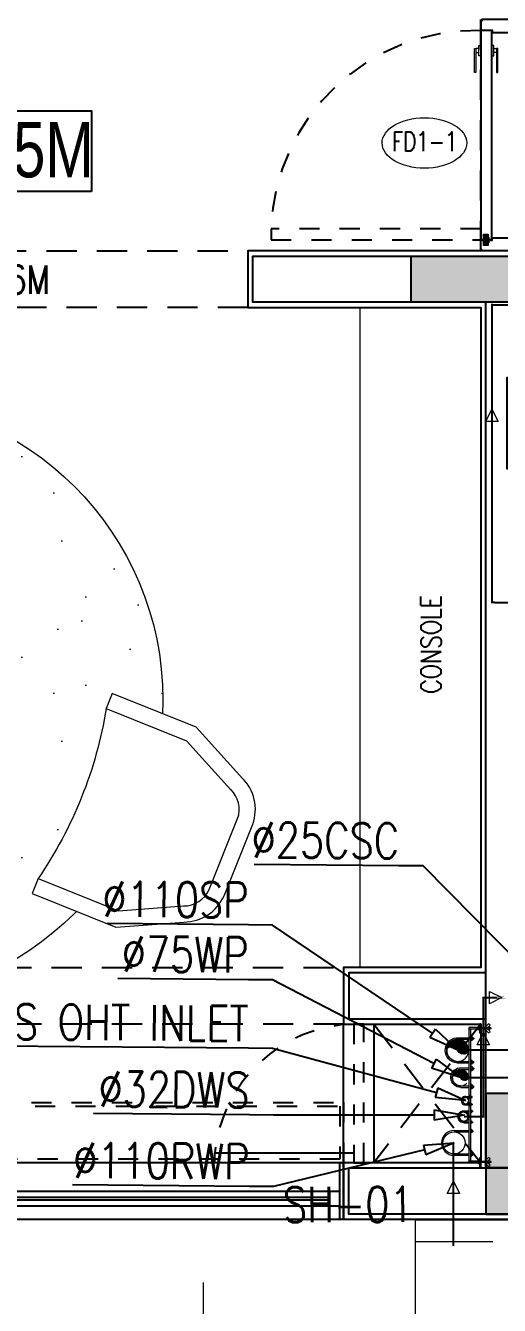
# Model space of a CAD drawing. Header units: metres. Extents: x 42 to 199, y -121 to 268.
# Drawn here: x 90.35 to 92.7, y 30.41 to 36.77 of the extents above; entities that cross this region are included whole.
import ezdxf
from ezdxf import colors
from ezdxf.entities.mleader import LeaderData, LeaderLine
from ezdxf.enums import TextEntityAlignment as Align
from ezdxf.math import Vec2, Vec3

# ---------------------------------------------------------------- set-up
doc = ezdxf.new("R2010")
doc.units = ezdxf.units.M
doc.header["$LTSCALE"] = 0.3
for name, pattern in [('ACAD_ISO04W100', [30, 24, -3, 0, -3]), ('CENTER', [2, 1.25, -0.25, 0.25, -0.25]), ('CONTINOUS', [0]), ('DASHED', [0.75, 0.5, -0.25]), ('HIDDEN', [0.375, 0.25, -0.125])]:
    doc.linetypes.add(name, pattern=pattern)
doc.layers.get('0').update_dxf_attribs({"color": 8})
for name, color, linetype in [('A-Anno-Symb 1', 8, 'Continuous'), ('A-Cols', 8, 'Continuous'), ('A-DWV', 8, 'Continuous'), ('A-ELEVATION 3', 8, 'Continuous'), ('A-Glass', 8, 'Continuous'), ('A-Hidden-Above', 8, 'HIDDEN'), ('A-Pelmet', 8, 'CENTER'), ('A-TEXT ARCHITECURAL', 8, 'Continuous'), ('A-Wall-Full', 8, 'Continuous'), ('A-Wall-Plst', 8, 'Continuous'), ('AGI-RWP', 4, 'Continuous')]:
    doc.layers.add(name, color=color, linetype=linetype)
for name, color, linetype, lineweight in [('A-DOOR TAGS', 8, 'Continuous', 9), ('A-Furniture', 8, 'Continuous', 0), ('AGI- TEXT', 7, 'Continuous', 0), ('AGI-EX RAIN WATER', 4, 'Continuous', 0), ('AGI-HOT WATER PIPE', 1, 'Continuous', 0), ('AGI-PHE-BV', 4, 'Continuous', 0), ('AGI-PHE-SWP', 6, 'Continuous', 0), ('AGI-PHE-WP', 5, 'ACAD_ISO04W100', 0), ('AGI-UG TO RO PLANTER', 11, 'Continuous', 0), ('DA HOUSE ARCH LAYOUT', 8, 'Continuous', 9), ('ELEVATION 3', 8, 'Continuous', 13), ('PHE - DWS', 3, 'DASHED', 0), ('PHE CLAMP', 7, 'Continuous', 0), ('PHE-BWS', 3, 'Continuous', 0), ('PHE-CLAMP', 7, 'Continuous', 0), ('PHE-RWP', 4, 'HIDDEN', 0)]:
    doc.layers.add(name, color=color, linetype=linetype, lineweight=lineweight)
doc.styles.add('ROMANS', font='romans.shx', dxfattribs={"width": 0.8, "height": 0.5})
doc.styles.add('RomanS-Narrow', font='romans.shx', dxfattribs={"width": 0.75})
doc.styles.get("Standard").update_dxf_attribs({"font": 'arial.ttf'})
doc.styles.add('T225', font='romans.shx', dxfattribs={"width": 0.8, "height": 0.25})
doc.dimstyles.get("Standard").update_dxf_attribs({"dimtxt": 0.3, "dimasz": 0.25, "dimexe": 0.18, "dimexo": 0.0625, "dimgap": 0.09, "dimtad": 0, "dimtih": 1, "dimtoh": 1, "dimzin": 0, "dimdsep": 46, "dimtxsty": 'Standard', "dimblk": 'ARCHTICK', "dimcen": 0.09, "dimclrd": 256, "dimclre": 256, "dimclrt": 256, "dimadec": 0, "dimazin": 0, "dimtfac": 1, "dimtofl": 0, "dimtmove": 0, "dimatfit": 3, "dimfxl": 1, "dimtolj": 1, "dimtzin": 0, "dimlwd": -1, "dimlwe": -1, "dimarcsym": 0})

# ---------------------------------------------------------------- blocks, each defined once
blk = doc.blocks.new('*U98')
at = {"color": 8}
for points in [[(1.377, -0.025), (1.427, -0.025), (1.427, 0.05), (1.377, 0.05)], [(1.427, 0.05), (1.427, -0.025), (6.237, -0.025), (6.237, 0.05)], [(6.287, -0.025), (6.237, -0.025), (6.237, 0.05), (6.287, 0.05)]]:
    blk.add_lwpolyline(points, close=True, dxfattribs=at)
at = {"layer": 'A-Glass', "color": 8}
blk.add_lwpolyline([(1.427, 0.0195), (1.427, 0.0055), (6.237, 0.0055), (6.237, 0.0195)], close=True, dxfattribs=at)
blk = doc.blocks.new('RUG-CIRCLE')
h = blk.add_hatch()
h.set_pattern_fill('STIPPLE', color=256, scale=0.0392)
h.set_pattern_definition([(0, (0.0398, 0.0199), (0, 0.99568), [0, -0.99568]), (0, (0.3584, 0.0398), (0, 0.99568), [0, -0.99568]), (0, (0.1792, 0.2589), (0, 0.99568), [0, -0.99568]), (0, (0.3983, 0.4182), (0, 0.99568), [0, -0.99568]), (0, (0.1394, 0.4779), (0, 0.99568), [0, -0.99568]), (0, (0.219, 0.7169), (0, 0.99568), [0, -0.99568]), (0, (0.0797, 0.8961), (0, 0.99568), [0, -0.99568]), (0, (0.3983, 0.8762), (0, 0.99568), [0, -0.99568]), (0, (0.6372, 0.916), (0, 0.99568), [0, -0.99568]), (0, (0.7567, 0.6771), (0, 0.99568), [0, -0.99568]), (0, (0.9559, 0.6571), (0, 0.99568), [0, -0.99568]), (0, (0.9559, 0.2987), (0, 0.99568), [0, -0.99568]), (0, (0.7766, 0.1792), (0, 0.99568), [0, -0.99568]), (0, (0.4978, 0.239), (0, 0.99568), [0, -0.99568]), (0, (0.6771, 0.4182), (0, 0.99568), [0, -0.99568]), (0, (0.4978, 0.5974), (0, 0.99568), [0, -0.99568]), (0, (0.916, 0.0398), (0, 0.99568), [0, -0.99568])])
h.paths.add_polyline_path([(-140.6247, -74.4141, 1), (-143.6247, -74.4141, 1)])
blk.add_circle((-142.1247, -74.4141), 1.5)
blk = doc.blocks.new('Lvl')
h = blk.add_hatch()
h.set_pattern_fill('ANSI31', color=256, scale=0.1, style=0)
h.set_pattern_definition([(45, (380.198235, 215.844595), (-0.00883883476, 0.00883883476), [])])
h.paths.add_polyline_path([(0, 0.1), (0, 0), (0.1, 0, 0.414214)])
h.paths.add_polyline_path([(0, 0), (-0.1, 0, 0.414214), (0, -0.1)])
for p, q in [((0, 0.15), (0, -0.15)), ((-0.15, 0), (0.15, 0))]:
    blk.add_line(p, q)
blk.add_circle((0, 0), 0.1)
blk = doc.blocks.new('Level legend')
at = {"color": 8}
blk.add_line((0.5127, 0.414), (0.5127, 0.0295), dxfattribs=at)
blk.add_lwpolyline([(1.5525, 0.0295), (0.1282, 0.0295), (0.1282, 0.414), (1.5525, 0.414)], close=True, dxfattribs=at)
at = {"color": 1, "xscale": 1.141501531389003, "yscale": 1.141501531389003, "zscale": 1.141501531389003}
blk.add_blockref('Lvl', (0.3205, 0.2217), dxfattribs=at)
blk.add_attdef('+48.00', text='', height=0.2667).set_placement((1.0699, 0.2347), align=Align.MIDDLE_CENTER)
blk = doc.blocks.new('armchair')
at = {"color": 8}
blk.add_line((-123.281, -73.0621), (-123.2155, -73.0162), dxfattribs=at)
for points in [[(-123.2155, -73.0162), (-123.4725, -72.6495), (-123.7697, -72.4854, 0.295006), (-124.0066, -72.4858), (-124.3206, -72.7059, 0.295006), (-124.4017, -72.9285)], [(-124.4063, -72.8994), (-124.3486, -73.2638), (-124.0916, -73.6304), (-124.0261, -73.5845, -0.109617), (-123.281, -73.0621), (-123.5274, -72.7106), (-123.811, -72.554, 0.297192), (-123.962, -72.5522), (-124.2733, -72.7705, 0.292485), (-124.3237, -72.9107)]]:
    blk.add_lwpolyline(points, format="xyb", dxfattribs=at)
blk.add_lwpolyline([(-124.0261, -73.5845), (-124.2725, -73.233), (-124.3272, -72.8869)], dxfattribs=at)
blk = doc.blocks.new('FK_R_BLR_FINAL FLOOR PLANS_24.09.2020$0$Door Legend-flat-46')
at = {"color": 8, "linetype": 'ByBlock'}
blk.add_ellipse((-0.0021, 0.106), major_axis=(0.21, 0.0004), ratio=0.597277, start_param=-3.141592653589793, end_param=3.141592653589793, dxfattribs=at)
blk = doc.blocks.new('zw$4E21')
at = {"layer": 'A-Cols', "ltscale": 0.25}
h = blk.add_hatch(color=8, dxfattribs=at)
h.dxf.hatch_style = 1
h.paths.add_polyline_path([(0.3, 0.115), (0.3, -0.115), (-0.3, -0.115), (-0.3, 0.115)])
at = {"layer": 'A-Cols', "color": 8, "ltscale": 0.25}
blk.add_lwpolyline([(0.3, 0.115), (0.3, -0.115), (-0.3, -0.115), (-0.3, 0.115)], close=True, dxfattribs=at)
blk = doc.blocks.new('HANDLE DOOR')
for points in [[(-51948.5, 3519.8), (-51828.5, 3519.8), (-51828.5, 3526.5), (-51948.5, 3526.5)], [(-51814.5, 3550.6), (-51864.5, 3550.6), (-51864.5, 3540.6), (-51814.5, 3540.6)], [(-51828.5, 3526.5), (-51849, 3526.5), (-51849, 3540.6), (-51828.5, 3540.6)]]:
    blk.add_lwpolyline(points, close=True)
blk = doc.blocks.new('A$C46D47869')
for p, q in [((-0.0476, -0.0314), (-0.0625, -0.0354)), ((-0.0569, -0.0419), (-0.0625, -0.0434)), ((-0.0585, -0.0404), (-0.0522, -0.0466)), ((-0.0477, -0.0365), (-0.0523, -0.0407)), ((-0.0382, -0.0478), (-0.0507, -0.0478)), ((-0.046, -0.0437), (-0.0492, -0.0437)), ((-0.0432, -0.0428), (-0.0443, -0.0433)), ((-0.0389, -0.038), (-0.0265, -0.0435)), ((-0.0322, -0.038), (-0.0355, -0.0395)), ((-0.0329, -0.0478), (-0.02, -0.0478)), ((-0.0255, -0.0437), (-0.0215, -0.0437)), ((-0.0235, -0.0314), (-0.0083, -0.0349)), ((-0.0234, -0.0365), (-0.0169, -0.0407)), ((-0.0176, -0.0416), (-0.0185, -0.0425)), ((-0.0108, -0.0404), (-0.017, -0.0466)), ((-0.0123, -0.0419), (-0.0083, -0.043))]:
    blk.add_line(p, q)
for points in [[(-0.05, -0.0211), (-0.05, -0.0254), (-0.064, -0.0254), (-0.064, -0.0495), (-0.0377, -0.0495), (-0.0377, -0.0481)], [(-0.0551, -0.0254), (-0.0551, -0.0278)], [(-0.0377, -0.0386), (-0.0377, -0.0211), (-0.05, -0.0211)], [(-0.0334, -0.0481), (-0.0334, -0.0495), (-0.0063, -0.0495), (-0.0063, -0.0254), (-0.0211, -0.0254), (-0.0211, -0.0211), (-0.0336, -0.0211), (-0.0336, -0.0386)], [(-0.0334, -0.0494), (-0.0286, -0.0485), (-0.0138, -0.0485), (-0.0127, -0.0475)]]:
    blk.add_lwpolyline(points)
for points in [[(-0.0551, -0.0278), (-0.0582, -0.0278, 0.414214), (-0.0625, -0.0321), (-0.0625, -0.0446, 0.414214), (-0.0582, -0.0488), (-0.0377, -0.0488)], [(-0.039, -0.0471), (-0.0464, -0.0396, -0.197214), (-0.0476, -0.0366), (-0.0476, -0.0267)], [(-0.0279, -0.0428), (-0.0247, -0.0396, 0.197214), (-0.0235, -0.0366), (-0.0235, -0.0267)], [(-0.0127, -0.0475), (-0.0126, -0.0475, 0.414214), (-0.0083, -0.0432), (-0.0083, -0.0433), (-0.0083, -0.0334, 0.414214), (-0.0126, -0.0291), (-0.0235, -0.0291)]]:
    blk.add_lwpolyline(points, format="xyb")
for centre, radius in [((-0.0563, -0.0377), 0.0022), ((-0.0431, -0.0267), 0.00253), ((-0.0355, -0.0443), 0.0021), ((-0.028, -0.0267), 0.00253), ((-0.0129, -0.0377), 0.0022)]:
    blk.add_circle(centre, radius)
for centre, radius, start, end in [((-0.0563, -0.0377), 0.00347, 353.2214, 231.53761), ((-0.0472, -0.0384), 0.00562, 176.44227, 249.68013), ((-0.0506, -0.0461), 0.0017, 195.76274, 267.36996), ((-0.0431, -0.0267), 0.00451, 324.1002, 180), ((-0.046, -0.0395), 0.00424, 270, 293.9831), ((-0.0377, -0.0338), 0.00436, 125.41863, 253.56059), ((-0.0417, -0.0282), 0.00254, 305.41863, 327.31471), ((-0.036, -0.0319), 0.00424, 144.1002, 147.31471), ((-0.0355, -0.0441), 0.00458, 220.82791, 305.15332), ((-0.028, -0.0267), 0.00451, 0, 215.8998), ((-0.0334, -0.0338), 0.00436, 286.43941, 54.58137), ((-0.0351, -0.0319), 0.00424, 32.68529, 35.8998), ((-0.0294, -0.0282), 0.00254, 212.68529, 234.58137), ((-0.0255, -0.0412), 0.00254, 246.0169, 270), ((-0.0215, -0.0395), 0.00424, 270, 314.86549), ((-0.02, -0.0436), 0.00424, 270, 314.86549), ((-0.0206, -0.0386), 0.00424, 314.86549, 6.7786), ((-0.0129, -0.0377), 0.00347, 308.46239, 186.7786)]:
    blk.add_arc(centre, radius, start, end)
blk = doc.blocks.new('BEAM LAYOUTS AND DEPTS AS PER SITE')
at = {"layer": 'A-Hidden-Above', "color": 8, "ltscale": 2}
for points in [[(92.6062, 36.852), (92.8862, 36.852), (92.8862, 35.652), (92.6062, 35.652)], [(88.4512, 35.652), (91.4512, 35.652), (91.4512, 35.372), (88.4512, 35.372)], [(91.9262, 31.812), (86.9762, 31.812), (86.9762, 32.092), (91.9262, 32.092)]]:
    blk.add_lwpolyline(points, close=True, dxfattribs=at)
at = {"layer": 'A-Hidden-Above', "color": 8, "ltscale": 2, "insert": (89.2026, 35.5801, -56.1891), "char_height": 0.140941, "width": 2.330906, "attachment_point": 1, "style": 'ROMANS'}
blk.add_mtext('SSL to BB-3.6M', dxfattribs=at)
blk = doc.blocks.new('DA HOUSE ARCH LAYOUT')
at = {"color": 8, "transparency": 33554687}
blk.add_wipeout([(-11.75, 107.63), (-11.75, 78.6832), (-4.6699, 77.9793), (-4.6699, 87.3699), (20.9401, 87.3699), (20.94, 97.27), (30.1376, 97.27), (30.1376, 95.8004), (30.1509, 95.6202), (30.2068, 95.3936), (30.2908, 95.2058), (30.4267, 95.0082), (30.5877, 94.8493), (30.7469, 94.7385), (30.9156, 94.6565), (31.1167, 94.5963), (31.3676, 94.5704), (31.6721, 94.6087), (31.9475, 94.7157), (32.1814, 94.8781), (32.441, 95.1999), (32.4934, 95.3049), (32.5584, 95.4923), (32.5869, 95.6387), (32.5967, 95.8477), (32.5782, 96.0181), (32.5404, 96.1711), (32.4781, 96.3293), (32.428, 96.4237), (32.3565, 96.5318), (32.2288, 96.6615), (32.1161, 96.7764), (31.9914, 96.8605), (31.8786, 96.9192), (31.3843, 97.0303), (31.3843, 97.1695), (32.0248, 97.1695), (32.0248, 106.3305), (12.6625, 106.33), (12.6624, 107.63)], dxfattribs=at).dxf.layer = 'A-ELEVATION 3'
at = {"layer": 'A-DWV', "color": 8, "linetype": 'Continuous'}
for points in [[(-4.54, 97.377), (-4.483, 97.377), (-4.483, 97.365), (-4.4042, 97.365), (-4.26, 97.39), (-4.26, 97.424), (-4.266, 97.424), (-4.266, 97.43), (-4.534, 97.43), (-4.534, 97.424), (-4.54, 97.424)], [(-4.485, 96.337), (-4.485, 97.375), (-4.54, 97.375), (-4.54, 96.337)], [(-4.54, 96.333), (-4.483, 96.333), (-4.483, 96.345), (-4.404, 96.345), (-4.26, 96.32), (-4.26, 96.286), (-4.266, 96.286), (-4.266, 96.28), (-4.534, 96.28), (-4.534, 96.286), (-4.54, 96.286)], [(-5.86, 91.8), (-5.1699, 91.8), (-5.1699, 91.75), (-5.86, 91.75)]]:
    blk.add_lwpolyline(points, close=True, dxfattribs=at)
at = {"layer": 'A-ELEVATION 3', "color": 8}
for points in [[(-10.17, 91.4699), (-5.22, 91.4698), (-5.22, 91.75), (-10.17, 91.7501)], [(-5.224, 91.4698), (-5.224, 91.4738), (-5.22, 91.4738), (-5.22, 91.7458), (-5.224, 91.7458), (-5.224, 91.7498), (-5.24, 91.7498), (-5.24, 91.4698)]]:
    blk.add_lwpolyline(points, close=True, dxfattribs=at)
at = {"layer": 'A-Hidden-Above', "color": 8, "ltscale": 2}
for p, q in [((-4.54, 92.44), (-5.07, 91.75)), ((-5.07, 92.44), (-4.54, 91.75))]:
    blk.add_line(p, q, dxfattribs=at)
at = {"layer": 'A-Hidden-Above', "color": 8}
for points in [[(-4.54, 96.39), (-5.58, 96.39), (-5.58, 96.335), (-4.54, 96.335)], [(-5.12, 91.75), (-5.12, 92.44), (-5.17, 92.44), (-5.17, 91.75)]]:
    blk.add_lwpolyline(points, close=True, dxfattribs=at)
for centre, radius, start, end in [((-4.5593, 96.3538), 1.0214, 88.91879, 177.96961), ((-5.1512, 91.7278), 0.7124, 91.5104, 174.18368)]:
    blk.add_arc(centre, radius, start, end, dxfattribs=at)
at = {"layer": 'A-Pelmet', "color": 8, "ltscale": 0.25}
for points in [[(-10.17, 92.0501), (-5.22, 92.0501), (-5.22, 91.7501), (-10.17, 91.7501)], [(-10.151, 92.0311), (-5.239, 92.0311), (-5.239, 91.7691), (-10.151, 91.7691)]]:
    blk.add_lwpolyline(points, close=True, dxfattribs=at)
at = {"layer": 'A-Wall-Full', "color": 8, "transparency": 33554687}
for points in [[(-5.195, 92.465), (-4.515, 92.465), (-4.515, 92.695), (-5.195, 92.695)], [(-5.195, 91.725), (-3.925, 91.725), (-3.925, 91.495), (-5.195, 91.495)]]:
    blk.add_lwpolyline(points, close=True, dxfattribs=at)
at = {"layer": 'A-Wall-Plst', "color": 8}
blk.add_lwpolyline([(-5.22, 92.44), (-5.07, 92.44), (-5.07, 91.75), (-5.22, 91.75)], close=True, dxfattribs=at)
at = {"layer": 'ELEVATION 3', "color": 8}
blk.add_lwpolyline([(-4.54, 96.281), (-4.535, 96.281), (-4.535, 96.285), (-4.54, 96.285), (-4.54, 96.286), (-4.534, 96.286), (-4.534, 96.28), (-4.54, 96.28)], close=True, dxfattribs=at)
at = {"layer": 'A-Anno-Symb 1', "color": 8}
ref = blk.add_blockref('Level legend', (-8.0859, 96.5449), dxfattribs=dict(at, xscale=1.040212785638243, yscale=1.040212785638243, zscale=1.040212785638243))
ref.add_attrib('+90', '+5.05M', dxfattribs={"layer": '0', "height": 0.275, "width": 0.75}).set_placement((-6.9447, 96.7834), align=Align.MIDDLE_CENTER)
at = {"layer": 'A-Cols', "color": 8, "ltscale": 0.25, "xscale": -1, "rotation": 90}
blk.add_blockref('zw$4E21', (-4.4, 91.795), dxfattribs=at)
at = {"layer": 'A-DOOR TAGS', "color": 8}
ref = blk.add_blockref('FK_R_BLR_FINAL FLOOR PLANS_24.09.2020$0$Door Legend-flat-46', (-4.8171, 96.7104), dxfattribs=at)
ref.add_attrib('D1', 'FD1-1', dxfattribs={"layer": '0', "height": 0.096, "style": 'RomanS-Narrow', "width": 0.75}).set_placement((-4.8182, 96.8235, 0), align=Align.MIDDLE)
at = {"layer": 'A-DWV', "color": 8, "xscale": -1}
blk.add_blockref('*U98', (-3.863, 91.56), dxfattribs=at)
at = {"layer": 'A-Furniture', "color": 8, "rotation": 270}
blk.add_blockref('RUG-CIRCLE', (66.7969, -48.075), dxfattribs=at)
at = {"layer": 'ELEVATION 3', "color": 8}
for name, p, xscale, yscale, zscale, rotation in [('HANDLE DOOR', (-8.0831, 149.115), -0.0009999999999999996, 0.0009999999999999996, 0.0009999999999999996, 269.9917667529662), ('HANDLE DOOR', (-0.9419, 149.115), 0.0009999999999999996, 0.0009999999999999996, 0.0009999999999999996, 90.00823324703379), ('A$C46D47869', (-4.4787, 96.3695), -0.9681966061321072, 0.9681966061321072, 0.9681966061321072, 269.9999981026281)]:
    blk.add_blockref(name, p, dxfattribs=dict(at, xscale=xscale, yscale=yscale, zscale=zscale, rotation=rotation))
at = {"layer": 'A-TEXT ARCHITECURAL', "color": 8, "insert": (-4.8367, 94.0805), "char_height": 0.1, "width": 2.017239, "attachment_point": 1, "rotation": 90, "style": 'ROMANS', "bg_fill": 2}
blk.add_mtext('CONSOLE ', dxfattribs=at)
at = {"layer": 'A-Furniture', "color": 8}
blk.add_lwpolyline([(-5.14, 92.72), (-4.54, 92.72), (-4.54, 96), (-5.14, 96)], close=True, dxfattribs=at)
at = {"layer": 'A-Cols', "color": 8, "ltscale": 0.25}
blk.add_blockref('zw$4E21', (-4.585, 96.14), dxfattribs=at)
at = {"color": 8}
blk.add_wipeout([(-6.3682, 94.0813), (-5.9526, 93.9148), (-5.7052, 93.6411), (-5.664, 93.5556), (-5.664, 93.4565), (-5.8138, 93.0763), (-5.8937, 92.9822), (-6.0119, 92.9465), (-6.3505, 92.9216), (-6.7662, 93.0881), (-6.7364, 93.1623), (-6.6401, 93.3174), (-6.5631, 93.4682), (-6.4816, 93.6724), (-6.398, 94.0071)], dxfattribs=at).dxf.layer = 'A-Furniture'
at = {"layer": 'A-Wall-Full', "color": 8, "transparency": 33554687}
blk.add_lwpolyline([(-4.515, 91.725), (-4.515, 96.025), (-5.67, 96.025), (-5.67, 96.255), (1.035, 96.255), (1.035, 93.875), (0.805, 93.875), (0.805, 96.025), (-4.285, 96.025), (-4.285, 95.65), (-4.41, 95.65), (-4.41, 95.2), (-4.285, 95.2), (-4.285, 91.725)], close=True, dxfattribs=at)
at = {"layer": 'A-Wall-Plst', "color": 8}
blk.add_lwpolyline([(1.81, 96.28), (-5.695, 96.28), (-5.695, 96), (-4.54, 96), (-4.54, 92.72), (-5.22, 92.72), (-5.22, 92.44), (-4.54, 92.44), (-4.54, 91.75), (-5.22, 91.75), (-5.22, 91.47), (-3.9, 91.47)], dxfattribs=at)
at = {"layer": 'A-Cols', "color": 8}
blk.add_blockref('BEAM LAYOUTS AND DEPTS AS PER SITE', (-97.1462, 60.628), dxfattribs=at)
at = {"layer": 'A-Furniture', "color": 8, "rotation": 213.1311753748651}
blk.add_blockref('armchair', (-70.0419, -35.4016), dxfattribs=at)
blk = doc.blocks.new('CARE - DWS')
at = {"layer": 'PHE - DWS', "ltscale": 0.025}
h = blk.add_hatch(color=256, dxfattribs=at)
h.paths.add_polyline_path([(0, 24.5, -0.404273), (24.5, 0.8), (24.5, -0.8, -0.382059), (1.9, -24.4), (-1.9, -24.4, -0.962243)])
h.paths.add_polyline_path([(0, -21.2, 1), (0, 21.2, 1)], flags=16)
for radius in [24.5, 21.2]:
    blk.add_circle((0, 0), radius, dxfattribs=at)
blk = doc.blocks.new('CLAMP DW')
at = {"layer": 'PHE CLAMP', "color": 7, "linetype": 'Continuous'}
for p, q in [((-29.5, 0.5), (-29.5, -24.5)), ((-24.5, 0.5), (-24.5, -24.5)), ((-33.9, -36.2), (-33.9, -32.7)), ((-21.5, -37.7), (-32.4, -37.7)), ((-29.5, -32.7), (-29.5, -41.6)), ((-26, -43.1), (-28, -43.1)), ((-24.5, -32.7), (-24.5, -41.6)), ((-20, -36.2), (-20, -32.7)), ((20, -36.2), (20, -32.7)), ((21.5, -37.7), (32.4, -37.7)), ((24.5, -32.7), (24.5, -41.6)), ((26, -43.1), (28, -43.1)), ((29.5, -32.7), (29.5, -41.6)), ((33.9, -36.2), (33.9, -32.7))]:
    blk.add_line(p, q, dxfattribs=at)
at = {"layer": 'PHE CLAMP', "color": 7}
for p, q in [((29.5, 0.4), (29.5, -24.5)), ((24.5, -1), (24.5, -24.5))]:
    blk.add_line(p, q, dxfattribs=at)
for radius in [29.5, 24.5]:
    blk.add_arc((0, 0), radius, 357.87893, 182.47544, dxfattribs=at)
at = {"layer": 'PHE CLAMP', "color": 7, "linetype": 'Continuous'}
for centre, start, end in [((-32.4, -36.2), 180.00011, 270.00011), ((-28, -41.6), 180.00011, 270.00011), ((-26, -41.6), 270.00011, 0.00011), ((-21.5, -36.2), 270.00011, 0.00011), ((21.5, -36.2), 180.00011, 270.00011), ((26, -41.6), 180.00011, 270.00011), ((28, -41.6), 270.00011, 0.00011), ((32.4, -36.2), 270.00011, 0.00011)]:
    blk.add_arc(centre, 1.5, start, end, dxfattribs=at)
at = {"layer": 'PHE - DWS', "rotation": 180}
blk.add_blockref('CARE - DWS', (0, 0), dxfattribs=at)
blk = doc.blocks.new('CLAMP WP')
at = {"layer": 'AGI-PHE-WP'}
h = blk.add_hatch(dxfattribs=at)
h.set_pattern_fill('TRANS', color=256, scale=6.818182, angle=225)
h.set_pattern_definition([(225, (532564.4781, 31482.1117), (1.20529565, -1.20529565), []), (225, (532565.0808, 31481.509), (1.20529565, -1.20529565), [0.8522727273, -0.8522727273])])
edge = h.paths.add_edge_path()
edge.add_ellipse((0, -18.6), major_axis=(0, 18.8), ratio=0.669444, start_angle=180, end_angle=360, ccw=False)
edge.add_ellipse((0, 18.9), major_axis=(0, 18.7), ratio=0.669497, start_angle=0.00015, end_angle=180, ccw=False)
edge.add_line((-2.8, 37.8), (-13, 35.3))
edge.add_arc((1.6, -1), 39.1, 471.82148, 538.28998)
edge.add_arc((0, 0.1), 37.5, 540, 630.09689)
blk.add_circle((0, 0.1), 37.5, dxfattribs=at)
at = {"layer": 'PHE CLAMP', "color": 7}
for p, q in [((-44.3, 5.4), (-44.3, -37.5)), ((-50.4, -50.4), (-50.4, -45.6)), ((-48.4, -52.5), (-33.5, -52.5)), ((-44.3, -45.6), (-44.3, -57.9)), ((-37.5, -1.4), (-37.5, -37.4)), ((-37.5, -45.6), (-37.5, -57.9)), ((-31.4, -50.4), (-31.4, -45.6)), ((31.4, -50.4), (31.4, -45.6)), ((48.4, -52.5), (33.5, -52.5)), ((37.5, -0.3), (37.5, -37.4)), ((37.5, -45.6), (37.5, -57.9)), ((44.3, -1), (44.4, -37.4)), ((44.4, -45.6), (44.4, -57.9)), ((50.7, -50.4), (50.7, -45.6)), ((-42.3, -59.9), (-39.5, -59.9)), ((42.3, -59.9), (39.6, -59.9))]:
    blk.add_line(p, q, dxfattribs=at)
for centre, radius, start, end in [((-0.2, -0.2), 44.5, 358.94505, 172.79683), ((0, 0), 37.5, 0.01926, 182.10934), ((-48.4, -50.4), 2.06, 180.00011, 270.00011), ((-42.3, -57.9), 2.06, 180.00011, 270.00011), ((-39.5, -57.9), 2.06, 270.00011, 0.00011), ((-33.5, -50.4), 2.06, 270.00011, 0.00011), ((33.5, -50.4), 2.06, 180.00011, 270.00011), ((39.6, -57.9), 2.06, 180.00011, 270.00011), ((42.3, -57.9), 2.06, 270.00011, 0.00011), ((48.6, -50.4), 2.06, 270.00011, 0.00011)]:
    blk.add_arc(centre, radius, start, end, dxfattribs=at)
blk = doc.blocks.new('GFHDGFGHFD')
at = {"layer": 'PHE-CLAMP'}
for p, q in [((63416.2, -441.5), (63371.8, -441.5)), ((63416.2, -441.5), (63371.8, -441.5)), ((63416.2, -452.9), (63416.2, -438.6)), ((63416.2, -452.9), (63416.2, -438.6)), ((63424.4, -442.2), (63416.2, -442.2)), ((63424.4, -442.2), (63416.2, -442.2)), ((63424.4, -437.9), (63416.8, -437.9)), ((63424.4, -437.9), (63416.8, -437.9)), ((63424.4, -456), (63424.4, -435.4)), ((63424.4, -456), (63424.4, -435.4)), ((63431.1, -422.1), (63427, -422.1)), ((63427, -422.1), (63427, -469.2)), ((63431.1, -422.1), (63427, -422.1)), ((63427, -422.1), (63427, -469.2)), ((63427, -455.9), (63427, -435.4)), ((63427, -455.9), (63427, -435.4)), ((63431.1, -469.2), (63431.1, -422.1)), ((63431.1, -469.2), (63431.1, -422.1)), ((63464.3, -442.8), (63431.1, -442.7)), ((63464.3, -442.8), (63431.1, -442.7)), ((63464.3, -448.9), (63431.1, -448.8)), ((63464.3, -448.9), (63431.1, -448.8)), ((63432, -443.7), (63431.2, -447.8)), ((63432, -443.7), (63431.2, -447.8)), ((63435.4, -443.7), (63434.6, -447.8)), ((63435.4, -443.7), (63434.6, -447.8)), ((63438.7, -443.7), (63438, -447.8)), ((63438.7, -443.7), (63438, -447.8)), ((63442.1, -443.7), (63441.3, -447.8)), ((63442.1, -443.7), (63441.3, -447.8)), ((63445.4, -443.7), (63444.7, -447.8)), ((63445.4, -443.7), (63444.7, -447.8)), ((63448.8, -443.7), (63448.1, -447.9)), ((63448.8, -443.7), (63448.1, -447.9)), ((63470.6, -423.1), (63450, -442.8)), ((63470.6, -423.1), (63450, -442.8)), ((63452.2, -443.7), (63451.4, -447.9)), ((63452.2, -443.7), (63451.4, -447.9)), ((63455.5, -443.7), (63454.8, -447.9)), ((63455.5, -443.7), (63454.8, -447.9)), ((63458.9, -443.8), (63458.1, -447.9)), ((63458.9, -443.8), (63458.1, -447.9)), ((63462.3, -443.8), (63461.5, -447.9)), ((63462.3, -443.8), (63461.5, -447.9)), ((63477.7, -430.6), (63464.3, -443.4)), ((63477.7, -430.6), (63464.3, -443.4)), ((63464.3, -442.8), (63464.3, -448.9)), ((63464.3, -442.8), (63464.3, -448.9)), ((63477.7, -461.1), (63464.3, -448.2)), ((63477.7, -461.1), (63464.3, -448.2)), ((63474.9, -441.8), (63466, -441.8)), ((63474.9, -441.8), (63466, -441.8)), ((63474.9, -438), (63470, -438)), ((63474.9, -438), (63470, -438)), ((63470.6, -423.1), (63477.7, -430.6)), ((63470.6, -423.1), (63477.7, -430.6)), ((63474.9, -438), (63474.9, -453.6)), ((63474.9, -438), (63474.9, -453.6)), ((63483.6, -442.7), (63474.9, -442.7)), ((63483.6, -442.7), (63474.9, -442.7)), ((63475.9, -443.7), (63475.1, -447.9)), ((63475.9, -443.7), (63475.1, -447.9)), ((63479.2, -443.7), (63478.5, -447.9)), ((63479.2, -443.7), (63478.5, -447.9)), ((63482.6, -443.7), (63481.8, -447.9)), ((63482.6, -443.7), (63481.8, -447.9)), ((63483.6, -446.2), (63483.5, -447.9)), ((63483.6, -446.2), (63483.5, -447.9)), ((63483.6, -442.7), (63483.6, -448.9)), ((63483.6, -442.7), (63483.6, -448.9)), ((63416.2, -449.9), (63371.8, -449.9)), ((63416.2, -449.9), (63371.8, -449.9)), ((63424.4, -449.1), (63416.2, -449.1)), ((63424.4, -449.1), (63416.2, -449.1)), ((63424.4, -453.5), (63416.8, -453.5)), ((63424.4, -453.5), (63416.8, -453.5)), ((63427, -469.2), (63431.1, -469.2)), ((63427, -469.2), (63431.1, -469.2)), ((63470.6, -468.5), (63450, -448.9)), ((63470.6, -468.5), (63450, -448.9)), ((63474.9, -449.8), (63465.9, -449.8)), ((63474.9, -449.8), (63465.9, -449.8)), ((63474.9, -453.6), (63469.9, -453.6)), ((63474.9, -453.6), (63469.9, -453.6)), ((63477.7, -461.1), (63470.6, -468.5)), ((63477.7, -461.1), (63470.6, -468.5)), ((63483.6, -448.9), (63474.9, -448.9)), ((63483.6, -448.9), (63474.9, -448.9))]:
    blk.add_line(p, q, dxfattribs=at)
for centre, radius, start, end in [((63416.9, -438.6), 0.714, 86.38922, 184.58206), ((63416.9, -438.6), 0.714, 86.38922, 184.58206), ((63425.7, -435.6), 1.3, 2.48981, 174.4637), ((63425.7, -435.6), 1.3, 2.48981, 174.4637), ((63433.4, -444.2), 1.48, 97.21709, 160.87076), ((63433.4, -444.2), 1.48, 97.21709, 160.87076), ((63433.2, -447.3), 1.48, 284.73363, 340.8045), ((63433.2, -447.3), 1.48, 284.73363, 340.8045), ((63436.8, -444.2), 1.48, 97.21709, 160.87076), ((63436.8, -444.2), 1.48, 97.21709, 160.87076), ((63436.6, -447.3), 1.48, 284.26497, 340.8045), ((63436.6, -447.3), 1.48, 284.26497, 340.8045), ((63440.1, -444.2), 1.48, 97.21709, 160.87076), ((63440.1, -444.2), 1.48, 97.21709, 160.87076), ((63439.9, -447.3), 1.48, 284.73363, 340.8045), ((63439.9, -447.3), 1.48, 284.73363, 340.8045), ((63443.5, -444.2), 1.48, 97.21709, 160.87076), ((63443.5, -444.2), 1.48, 97.21709, 160.87076), ((63443.3, -447.4), 1.48, 284.26497, 340.8045), ((63443.3, -447.4), 1.48, 284.26497, 340.8045), ((63446.8, -444.2), 1.48, 97.21709, 160.87076), ((63446.8, -444.2), 1.48, 97.21709, 160.87076), ((63446.7, -447.4), 1.48, 283.78093, 340.8045), ((63446.7, -447.4), 1.48, 283.78093, 340.8045), ((63450.2, -444.2), 1.48, 97.21709, 160.87076), ((63450.2, -444.2), 1.48, 97.21709, 160.87076), ((63450, -447.4), 1.48, 277.21709, 340.8045), ((63450, -447.4), 1.48, 277.21709, 340.8045), ((63453.6, -444.2), 1.48, 97.21709, 160.87076), ((63453.6, -444.2), 1.48, 97.21709, 160.87076), ((63453.4, -447.4), 1.48, 277.21709, 340.8045), ((63453.4, -447.4), 1.48, 277.21709, 340.8045), ((63456.9, -444.2), 1.48, 97.21709, 160.87076), ((63456.9, -444.2), 1.48, 97.21709, 160.87076), ((63456.7, -447.4), 1.48, 277.21709, 340.8045), ((63456.7, -447.4), 1.48, 277.21709, 340.8045), ((63460.3, -444.2), 1.48, 97.21709, 160.87076), ((63460.3, -444.2), 1.48, 97.21709, 160.87076), ((63460.1, -447.4), 1.48, 277.21709, 340.8045), ((63460.1, -447.4), 1.48, 277.21709, 340.8045), ((63463.7, -444.2), 1.48, 97.21709, 160.87076), ((63463.7, -444.2), 1.48, 97.21709, 160.87076), ((63473.7, -447.4), 1.48, 326.98487, 340.8045), ((63473.7, -447.4), 1.48, 326.98487, 340.8045), ((63477.2, -444.2), 1.48, 97.21709, 160.87076), ((63477.2, -444.2), 1.48, 97.21709, 160.87076), ((63477.1, -447.4), 1.48, 277.21709, 340.8045), ((63477.1, -447.4), 1.48, 277.21709, 340.8045), ((63480.6, -444.2), 1.48, 97.21709, 160.87076), ((63480.6, -444.2), 1.48, 97.21709, 160.87076), ((63480.4, -447.4), 1.48, 277.21709, 340.8045), ((63480.4, -447.4), 1.48, 277.21709, 340.8045), ((63482.1, -447.4), 1.48, 277.21709, 340.8045), ((63482.1, -447.4), 1.48, 277.21709, 340.8045), ((63484, -444.2), 1.48, 103.73288, 160.87076), ((63484, -444.2), 1.48, 103.73288, 160.87076), ((63416.9, -452.8), 0.714, 184.58206, 273.61078), ((63416.9, -452.8), 0.714, 184.58206, 273.61078), ((63425.7, -455.9), 1.3, 185.5363, 357.51019), ((63425.7, -455.9), 1.3, 185.5363, 357.51019)]:
    blk.add_arc(centre, radius, start, end, dxfattribs=at)
blk = doc.blocks.new('CLAMP SW')
at = {"layer": 'AGI-PHE-SWP'}
h = blk.add_hatch(dxfattribs=at)
h.set_pattern_fill('TRANS', color=256, scale=9.903003, angle=225)
h.set_pattern_definition([(225, (772446.1752, 43722.3856), (1.750620177, -1.750620177), []), (225, (772447.0505, 43721.5103), (1.750620177, -1.750620177), [1.2378753985, -1.2378753985])])
edge = h.paths.add_edge_path()
edge.add_ellipse((0, -27.1), major_axis=(0, 27.2), ratio=0.669444, start_angle=180, end_angle=360, ccw=False)
edge.add_ellipse((0, 27.3), major_axis=(0, 27.2), ratio=0.669497, start_angle=0.00015, end_angle=180, ccw=False)
edge.add_line((0, 54.4), (-18.8, 51.1))
edge.add_arc((2.3, -1.6), 56.8, 111.82148, 178.28998)
edge.add_arc((0, 0.1), 54.5, 180, 270.09689)
blk.add_circle((0, 0), 54.4, dxfattribs=at)
at = {"layer": 'PHE CLAMP', "color": 7}
for p, q in [((-61.9, 5.9), (-61.9, -54.5)), ((-54.5, 5.9), (-54.5, -54.5)), ((54.4, 5.6), (54.4, -54.5)), ((61.8, 4.8), (61.9, -54.5)), ((-68.5, -68), (-68.5, -62.8)), ((-61.9, -62.8), (-61.9, -76)), ((-54.5, -62.8), (-54.5, -76)), ((-47.9, -68), (-47.9, -62.8)), ((47.8, -68), (47.8, -62.8)), ((54.4, -62.8), (54.4, -76)), ((61.9, -62.8), (61.9, -76)), ((68.7, -68), (68.7, -62.8)), ((-66.3, -70.2), (-50.1, -70.2)), ((-59.7, -78.3), (-56.7, -78.3)), ((66.2, -70.2), (50.1, -70.2)), ((59.6, -78.3), (56.7, -78.3))]:
    blk.add_line(p, q, dxfattribs=at)
for centre, radius, start, end in [((-0.1, -0.3), 62.1, 4.72282, 174.29221), ((0, -0.4), 54.8, 6.26552, 173.43651), ((-66.3, -68), 2.23, 180.00011, 270.00011), ((-59.7, -76), 2.23, 180.00011, 270.00011), ((-56.7, -76), 2.23, 270.00011, 0.00011), ((-50.1, -68), 2.23, 270.00011, 0.00011), ((50.1, -68), 2.23, 180.00011, 270.00011), ((56.7, -76), 2.23, 180.00011, 270.00011), ((59.6, -76), 2.23, 270.00011, 0.00011), ((66.5, -68), 2.23, 270.00011, 0.00011)]:
    blk.add_arc(centre, radius, start, end, dxfattribs=at)
blk = doc.blocks.new('CARE-U CLAMP')
at = {"layer": 'PHE CLAMP'}
for p, q in [((-32.6, 0.8), (-32.6, -24.5)), ((-24.5, -0.7), (-24.5, -24.5))]:
    blk.add_line(p, q, dxfattribs=at)
at = {"layer": 'PHE CLAMP', "linetype": 'Continuous'}
for p, q in [((24.5, 0.8), (24.5, -24.2)), ((32.6, 1), (32.6, -24.2)), ((-39.8, -38.4), (-39.8, -32.7)), ((-19.7, -40.8), (-37.4, -40.8)), ((-32.6, -32.7), (-32.6, -47.2)), ((-26.9, -49.6), (-30.2, -49.6)), ((-24.5, -32.7), (-24.5, -47.2)), ((-17.3, -38.4), (-17.3, -32.7)), ((17.2, -38.1), (17.2, -32.4)), ((19.7, -40.5), (37.4, -40.5)), ((24.5, -32.4), (24.5, -46.9)), ((26.9, -49.3), (30.2, -49.3)), ((32.6, -32.4), (32.6, -46.9)), ((39.8, -38.1), (39.8, -32.4))]:
    blk.add_line(p, q, dxfattribs=at)
at = {"layer": 'PHE CLAMP'}
for radius in [32.6, 24.5]:
    blk.add_arc((0, 0), radius, 358.30997, 181.33566, dxfattribs=at)
at = {"layer": 'PHE CLAMP', "linetype": 'Continuous'}
for centre, start, end in [((-37.4, -38.4), 179.99989, 269.99989), ((-30.2, -47.2), 179.99989, 269.99989), ((-26.9, -47.2), 269.99989, 359.99989), ((-19.7, -38.4), 269.99989, 359.99989), ((19.7, -38.1), 179.99989, 269.99989), ((26.9, -46.9), 179.99989, 269.99989), ((30.2, -46.9), 269.99989, 359.99989), ((37.4, -38.1), 269.99989, 359.99989)]:
    blk.add_arc(centre, 2.45, start, end, dxfattribs=at)
blk = doc.blocks.new('UG O')
at = {"layer": 'AGI-UG TO RO PLANTER', "linetype": 'CONTINOUS'}
blk.add_circle((0, 16), 16, dxfattribs=at)
at = {"layer": 'PHE CLAMP', "xscale": -0.6539484668321892, "yscale": 0.6539484668321892, "zscale": 0.6539484668321892}
blk.add_blockref('CARE-U CLAMP', (0, 16.3), dxfattribs=at)
blk = doc.blocks.new('_ClosedBlank')
at = {"color": 0, "linetype": 'ByBlock', "lineweight": -2}
for p, q in [((-1, 0.167), (0, 0)), ((-1, 0.167), (-1, -0.167)), ((0, 0), (-1, -0.167))]:
    blk.add_line(p, q, dxfattribs=at)
blk = doc.blocks.new('direction')
at = {"color": 0}
blk.add_lwpolyline([(-1.22, 2.45), (0, 0), (1.22, 2.45), (-1.22, 2.45)], dxfattribs=at)
blk = doc.blocks.new('RWP - RISER 160')
at = {"layer": 'PHE CLAMP'}
for p, q in [((-98.9, 122.5), (-98.9, 115.5)), ((-95.9, 125.5), (-74.1, 125.5)), ((-90, 115.5), (-90, 133.3)), ((-90, 0), (-90, 106.6)), ((-87, 136.3), (-83, 136.3)), ((-80, 115.5), (-80, 133.3)), ((-80, 0), (-80, 106.6)), ((-71.1, 122.5), (-71.1, 115.5)), ((71.1, 122.5), (71.1, 115.5)), ((95.9, 125.5), (74.1, 125.5)), ((80, 115.5), (80, 133.3)), ((80, 0), (80, 106.6)), ((87, 136.3), (83, 136.3)), ((90, 115.5), (90, 133.3)), ((90, 0), (90, 106.6)), ((98.9, 122.5), (98.9, 115.5))]:
    blk.add_line(p, q, dxfattribs=at)
for centre, radius, start, end in [((-95.9, 122.5), 3, 89.99989, 179.99989), ((-87, 133.3), 3, 89.99989, 179.99989), ((-83, 133.3), 3, 359.99989, 89.99989), ((-74.1, 122.5), 3, 359.99989, 89.99989), ((74.1, 122.5), 3, 90.00011, 180.00011), ((83, 133.3), 3, 90.00011, 180.00011), ((87, 133.3), 3, 0.00011, 90.00011), ((95.9, 122.5), 3, 0.00011, 90.00011), ((0, 0), 90, 180, 0)]:
    blk.add_arc(centre, radius, start, end, dxfattribs=at)
at = {"layer": 'PHE-RWP', "linetype": 'ByBlock'}
blk.add_circle((0, 0), 80, dxfattribs=at)
blk = doc.blocks.new('_ArchTick')
at = {"color": 6, "linetype": 'ByBlock', "const_width": 0.045}
blk.add_lwpolyline([(-0.15, -0.15), (0.15, 0.15)], dxfattribs=at)

msp = doc.modelspace()

# ---------------------------------------------------------------- block references
at = {"layer": 'DA HOUSE ARCH LAYOUT'}
msp.add_blockref('DA HOUSE ARCH LAYOUT', (97.1462, -60.628), dxfattribs=at)

# ---------------------------------------------------------------- next in the draw order: hatches: boundary and pattern name
at = {"layer": 'AGI-EX RAIN WATER'}
h = msp.add_hatch(dxfattribs=at)
h.set_pattern_fill('ANGLE', color=256, scale=0.1)
h.set_pattern_definition([(0, (80.98124, -0.0032), (0, 0.6985), [0.508, -0.1905]), (90, (80.98124, -0.0032), (-0.6985, 4e-17), [0.508, -0.1905])])
h.paths.add_polyline_path([(92.2835, 27.0594), (93.1261, 27.0594), (93.1261, 30.8388), (92.2835, 30.8388)])

# ---------------------------------------------------------------- next in the draw order: linework, layer by layer
msp.add_lwpolyline([(93.1261, 30.8388), (93.1261, 26.9594), (87.7166, 26.9594), (85.6136, 26.9594), (85.5884, 39.8395), (85.5884, 46.82), (109.6583, 46.8197), (109.6583, 46.7197), (85.6884, 46.72), (85.6884, 39.8396), (85.7134, 27.0594), (87.7166, 27.0594), (92.2835, 27.0594), (92.2835, 30.8388), (93.1262, 30.8388)], dxfattribs=at)
at = {"layer": 'AGI-HOT WATER PIPE', "linetype": 'ByBlock', "ltscale": 0.25, "const_width": 0.01}
msp.add_lwpolyline([(92.8938, 33.9026), (92.6623, 33.906), (92.6623, 35.3845), (92.8832, 35.381), (92.8832, 35.4593), (93.4562, 35.4593), (93.4562, 35.3603)], dxfattribs=at)
at = {"layer": 'AGI-PHE-SWP', "linetype": 'ByBlock', "ltscale": 0.25, "const_width": 0.01}
msp.add_lwpolyline([(94.7362, 35.322), (94.7362, 31.8631), (94.5563, 31.6829), (92.4924, 31.6827)], dxfattribs=at)
at = {"layer": 'AGI-PHE-WP', "linetype": 'ByBlock', "ltscale": 0.25, "const_width": 0.01, "elevation": -0.05}
msp.add_lwpolyline([(92.5064, 31.5456), (93.0633, 31.5458), (93.2432, 31.726), (93.2432, 35.152), (93.1514, 35.252), (92.981, 35.252)], dxfattribs=at)
at = {"layer": 'AGI-RWP', "const_width": 0.01, "elevation": -0.05}
msp.add_lwpolyline([(92.4706, 30.7093), (92.4706, 31.2215)], dxfattribs=at)
at = {"layer": 'PHE - DWS', "linetype": 'ByBlock', "ltscale": 0.25, "const_width": 0.01, "elevation": -0.05}
msp.add_lwpolyline([(92.7357, 31.9432), (92.6187, 31.9432), (92.6187, 31.3512), (92.5234, 31.3512), (92.6187, 31.3512), (92.6187, 31.9432), (92.7357, 31.9432)], dxfattribs=at)
at = {"layer": 'PHE-CLAMP'}
for p, q in [((92.5474, 31.7946, -0.05), (92.5474, 31.122, -0.05)), ((92.556, 31.7864, -0.05), (92.556, 31.1303, -0.05))]:
    msp.add_line(p, q, dxfattribs=at)

# ---------------------------------------------------------------- next in the draw order: block references
at = {"layer": 'AGI-EX RAIN WATER', "xscale": 0.0006870492739757116, "yscale": 0.0006870492739757116, "zscale": 0.0006870492739757116, "rotation": 270}
msp.add_blockref('RWP - RISER 160', (92.4741, 31.2215, -0.05), dxfattribs=at)
at = {"layer": 'AGI-PHE-SWP', "xscale": -0.00100943602873165, "yscale": 0.00100943602873165, "zscale": 0.00100943602873165, "rotation": 90}
for p in [(92.4924, 31.6813, -0.05), (92.4924, 31.6812, -0.05)]:
    msp.add_blockref('CLAMP SW', p, dxfattribs=at)
at = {"layer": 'AGI-PHE-WP', "xscale": -0.001093689172505048, "yscale": 0.001093689172505048, "zscale": 0.001093689172505048, "rotation": 90}
msp.add_blockref('CLAMP WP', (92.5064, 31.5456, -0.05), dxfattribs=at)
at = {"layer": 'AGI-UG TO RO PLANTER', "linetype": 'CONTINOUS', "xscale": -0.001000000000000124, "yscale": 0.001000000000000124, "zscale": 0.001000000000000124, "rotation": 89.64875349226581}
msp.add_blockref('UG O', (92.5477, 31.4311, -0.05), dxfattribs=at)
at = {"layer": 'PHE CLAMP', "xscale": -0.02499999999999996, "yscale": 0.02499999999999996, "zscale": 0.02499999999999996}
for p, rotation in [((92.6623, 34.867), 180), ((92.7104, 31.9432, -0.05), 90), ((92.6187, 31.769, -0.05), 180), ((92.4706, 31.031, -0.05), 180)]:
    msp.add_blockref('direction', p, dxfattribs=dict(at, rotation=rotation))
at = {"layer": 'PHE-BWS', "xscale": -0.00100943602873165, "yscale": 0.00100943602873165, "zscale": 0.00100943602873165, "rotation": 90}
msp.add_blockref('CLAMP DW', (92.5226, 31.3512, -0.05), dxfattribs=at)
at = {"layer": 'PHE-CLAMP', "xscale": -0.0009914745083166722, "yscale": 0.0009914745083166722, "zscale": 0.0009914745083166722, "rotation": 180}
for p in [(29.7159, 31.3486, -0.05), (29.7159, 30.6843, -0.05)]:
    msp.add_blockref('GFHDGFGHFD', p, dxfattribs=at)

# ---------------------------------------------------------------- next in the draw order: texts
at = {"layer": 'AGI- TEXT', "color": 1, "insert": (209.468, 31.3256, -0.05), "char_height": 0.175, "width": 117.843498, "attachment_point": 3, "rotation": 0.1573, "style": 'ROMANS'}
msp.add_mtext('\\pxql;SH-01', dxfattribs=at)

# ---------------------------------------------------------------- next in the draw order: leaders
at = {"color": 1}
msp.add_leader([(91.2307, 27.7129), (91.2307, 30.5271)], dimstyle='Standard', override={"dimscale": 20, "dimtxt": 150, "dimasz": 0.01, "dimexe": 3, "dimexo": 3, "dimgap": 2, "dimzin": 12, "dimcen": 0, "dimclrd": 1, "dimadec": 2, "dimazin": 3, "dimtofl": 1, "dimldrblk": 'ClosedBlank', "dimtvp": 50, "dimlwd": 13, "dimlwe": 13, "dimarcsym": 1}, dxfattribs=at)
at = {"layer": 'AGI-EX RAIN WATER'}
ml = msp.add_multileader_mtext('Standard', dxfattribs=at)
ml.set_content('%%C110RWP', color=1, style='T225')
ml.set_leader_properties()
ml.set_arrow_properties(name='CLOSEDBLANK')
ml.build(insert=Vec2(0, 0))
ml.multileader.update_dxf_attribs({"text_right_attachment_type": 6, "text_top_attachment_type": 0, "text_bottom_attachment_type": 0, "dogleg_length": 0.36, "arrow_head_size": 0.15})
ctx = ml.context
ctx.base_point, ctx.char_height, ctx.arrow_head_size, ctx.landing_gap_size, ctx.plane_origin, ctx.plane_x_axis, ctx.plane_y_axis = Vec3(90.533, 31.1359, -0.05), 0.175, 0.15, 0, Vec3(2394.1944, 65.9162, -0.05), Vec3(0.999963, -0.008611), Vec3(0.008611, 0.999963)
ctx.right_attachment, ctx.text_align_type = 6, 2
notes = []
notes.append((ctx, [(0, (1, 1, 0), (91.5783, 31.0044, -0.05), (-0.999963, 0.008611), 0.1198, [(0, [(92.4741, 31.2215, -0.05)], 256, [])])]))
ctx.mtext.insert, ctx.mtext.text_direction, ctx.mtext.rotation, ctx.mtext.alignment, ctx.mtext.flow_direction = Vec3(91.4603, 31.2154, -0.05), Vec3(0.999963, -0.008611), 6.274574, 3, 5
at = {"layer": 'AGI-PHE-BV'}
ml = msp.add_multileader_mtext('Standard', dxfattribs=at)
ml.set_content('%%C25CSC', color=1, style='T225')
ml.set_leader_properties()
ml.set_arrow_properties(name='CLOSEDBLANK')
ml.build(insert=Vec2(0, 0))
ml.multileader.update_dxf_attribs({"text_right_attachment_type": 6, "text_top_attachment_type": 0, "text_bottom_attachment_type": 0, "dogleg_length": 0.36, "arrow_head_size": 0.15})
ctx = ml.context
ctx.base_point, ctx.char_height, ctx.arrow_head_size, ctx.landing_gap_size, ctx.plane_origin, ctx.plane_x_axis, ctx.plane_y_axis = Vec3(91.435, 32.7276, -0.05), 0.175, 0.15, 0, Vec3(2394.9365, 66.6477, -0.05), Vec3(0.999963, -0.008611), Vec3(0.008611, 0.999963)
ctx.right_attachment, ctx.text_align_type = 6, 2
notes.append((ctx, [(0, (1, 1, 0), (92.3204, 32.5974, -0.05), (-0.999963, 0.008611), 0.1198, [(0, [(92.9341, 31.9767, -0.05)], 256, [])])]))
ctx.mtext.insert, ctx.mtext.text_direction, ctx.mtext.rotation, ctx.mtext.alignment, ctx.mtext.flow_direction = Vec3(92.2024, 32.8085, -0.05), Vec3(0.999963, -0.008611), 6.274574, 3, 5
at = {"layer": 'AGI-PHE-SWP'}
ml = msp.add_multileader_mtext('Standard', dxfattribs=at)
ml.set_content('%%C110SP', color=1, style='T225')
ml.set_leader_properties()
ml.set_arrow_properties(name='CLOSEDBLANK')
ml.build(insert=Vec2(0, 0))
ml.multileader.update_dxf_attribs({"text_right_attachment_type": 6, "text_top_attachment_type": 0, "text_bottom_attachment_type": 0, "dogleg_length": 0.36, "arrow_head_size": 0.15})
ctx = ml.context
ctx.base_point, ctx.char_height, ctx.arrow_head_size, ctx.landing_gap_size, ctx.plane_origin, ctx.plane_x_axis, ctx.plane_y_axis = Vec3(90.6947, 32.4334, -0.05), 0.175, 0.15, 0, Vec3(2394.1896, 66.3537, -0.05), Vec3(0.999963, -0.008611), Vec3(0.008611, 0.999963)
ctx.right_attachment, ctx.text_align_type = 6, 2
notes.append((ctx, [(0, (1, 1, 0), (91.5735, 32.3034, -0.05), (-0.999963, 0.008611), 0.1198, [(0, [(92.4924, 31.6812, -0.05)], 256, [])])]))
ctx.mtext.insert, ctx.mtext.text_direction, ctx.mtext.rotation, ctx.mtext.alignment, ctx.mtext.flow_direction = Vec3(91.4555, 32.5144, -0.05), Vec3(0.999963, -0.008611), 6.274574, 3, 5
at = {"layer": 'AGI-PHE-WP', "linetype": 'ByBlock', "ltscale": 0.25}
ml = msp.add_multileader_mtext('Standard', dxfattribs=at)
ml.set_content('%%C75WP', color=1, style='T225')
ml.set_leader_properties()
ml.set_arrow_properties(name='CLOSEDBLANK')
ml.build(insert=Vec2(0, 0))
ml.multileader.update_dxf_attribs({"text_right_attachment_type": 6, "text_top_attachment_type": 0, "text_bottom_attachment_type": 0, "dogleg_length": 0.36, "arrow_head_size": 0.15})
ctx = ml.context
ctx.base_point, ctx.char_height, ctx.arrow_head_size, ctx.landing_gap_size, ctx.plane_origin, ctx.plane_x_axis, ctx.plane_y_axis = Vec3(90.8014, 32.1604, -0.05), 0.175, 0.15, 0, Vec3(2394.1896, 66.1796, -0.05), Vec3(0.999963, -0.008611), Vec3(0.008611, 0.999963)
ctx.right_attachment, ctx.text_align_type = 6, 2
notes.append((ctx, [(0, (1, 1, 0), (91.5735, 32.0312, -0.05), (-0.999963, 0.008611), 0.1198, [(0, [(92.5066, 31.5458, -0.05)], 256, [])])]))
ctx.mtext.insert, ctx.mtext.text_direction, ctx.mtext.rotation, ctx.mtext.alignment, ctx.mtext.flow_direction = Vec3(91.4555, 32.2423, -0.05), Vec3(0.999963, -0.008611), 6.274574, 3, 5
at = {"layer": 'AGI-UG TO RO PLANTER', "linetype": 'CONTINOUS'}
ml = msp.add_multileader_mtext('Standard', dxfattribs=at)
ml.set_content('%%C50DWS OHT INLET', color=1, style='T225')
ml.set_leader_properties()
ml.set_arrow_properties(name='CLOSEDBLANK')
ml.build(insert=Vec2(0, 0))
ml.multileader.update_dxf_attribs({"text_right_attachment_type": 6, "text_top_attachment_type": 0, "text_bottom_attachment_type": 0, "dogleg_length": 0.36, "arrow_head_size": 0.15})
ctx = ml.context
ctx.base_point, ctx.char_height, ctx.arrow_head_size, ctx.landing_gap_size, ctx.plane_origin, ctx.plane_x_axis, ctx.plane_y_axis = Vec3(89.4281, 31.8311, -0.05), 0.175, 0.15, 0, Vec3(2394.1944, 67.4163, -0.05), Vec3(0.999963, -0.008611), Vec3(0.008611, 0.999963)
ctx.right_attachment, ctx.text_align_type = 6, 2
notes.append((ctx, [(0, (1, 1, 0), (91.5735, 31.6902, -0.05), (-0.999963, 0.008611), 0.1198, [(0, [(92.5317, 31.4312, -0.05)], 256, [])])]))
ctx.mtext.insert, ctx.mtext.text_direction, ctx.mtext.rotation, ctx.mtext.alignment, ctx.mtext.flow_direction = Vec3(91.4555, 31.9012, -0.05), Vec3(0.999963, -0.008611), 6.274574, 3, 5
at = {"layer": 'PHE-BWS'}
ml = msp.add_multileader_mtext('Standard', dxfattribs=at)
ml.set_content('%%C32DWS', color=1, style='T225')
ml.set_leader_properties()
ml.set_arrow_properties(name='CLOSEDBLANK')
ml.build(insert=Vec2(0, 0))
ml.multileader.update_dxf_attribs({"text_right_attachment_type": 6, "text_top_attachment_type": 0, "text_bottom_attachment_type": 0, "dogleg_length": 0.36, "arrow_head_size": 0.15})
ctx = ml.context
ctx.base_point, ctx.char_height, ctx.arrow_head_size, ctx.landing_gap_size, ctx.plane_origin, ctx.plane_x_axis, ctx.plane_y_axis = Vec3(90.6729, 31.4901, -0.05), 0.175, 0.15, 0, Vec3(2394.1944, 66.0903, -0.05), Vec3(0.999963, -0.008611), Vec3(0.008611, 0.999963)
ctx.right_attachment, ctx.text_align_type = 6, 2
notes.append((ctx, [(0, (1, 1, 0), (91.5783, 31.3598, -0.05), (-0.999963, 0.008611), 0.1198, [(0, [(92.5256, 31.3598, -0.05)], 256, [])])]))
ctx.mtext.insert, ctx.mtext.text_direction, ctx.mtext.rotation, ctx.mtext.alignment, ctx.mtext.flow_direction = Vec3(91.4603, 31.5708, -0.05), Vec3(0.999963, -0.008611), 6.274574, 3, 5
for ctx, leaders in notes:
    for number, flags, end, landing, length, lines in leaders:
        leader = LeaderData()
        leader.index, (leader.has_last_leader_line, leader.has_dogleg_vector, leader.attachment_direction) = number, flags
        leader.last_leader_point, leader.dogleg_vector, leader.dogleg_length = Vec3(end), Vec3(landing), length
        for number, points, colour, breaks in lines:
            line = LeaderLine()
            line.index, line.vertices, line.color, line.breaks = number, Vec3.list(points), colors.encode_raw_color(colour), breaks
            leader.lines.append(line)
        ctx.leaders.append(leader)

doc.saveas('drawing.dxf')
